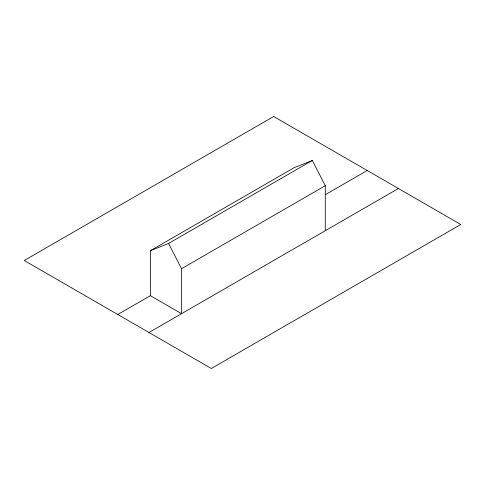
<?xml version="1.0" encoding="UTF-8"?>
<svg xmlns="http://www.w3.org/2000/svg" width="485" height="485" viewBox="0 0 485 485"><rect width="100%" height="100%" fill="white"/><g stroke="black" fill="none" stroke-linecap="round" stroke-linejoin="round"><path stroke-width="0.73" d="M117.788 314.504L150.368 295.692L150.368 250.69L294.098 167.707L312.304 160.468L325.277 185.706L325.277 230.708M150.368 250.69L168.568 243.452L312.304 160.468M150.368 295.692L181.548 313.692L181.548 268.69L325.277 185.706M325.435 194.618L367.212 170.496M148.962 332.504L398.391 188.495M168.568 243.452L181.548 268.69M273.679 116.497L24.25 260.5L211.321 368.503L460.75 224.5L273.679 116.497"/></g></svg>
